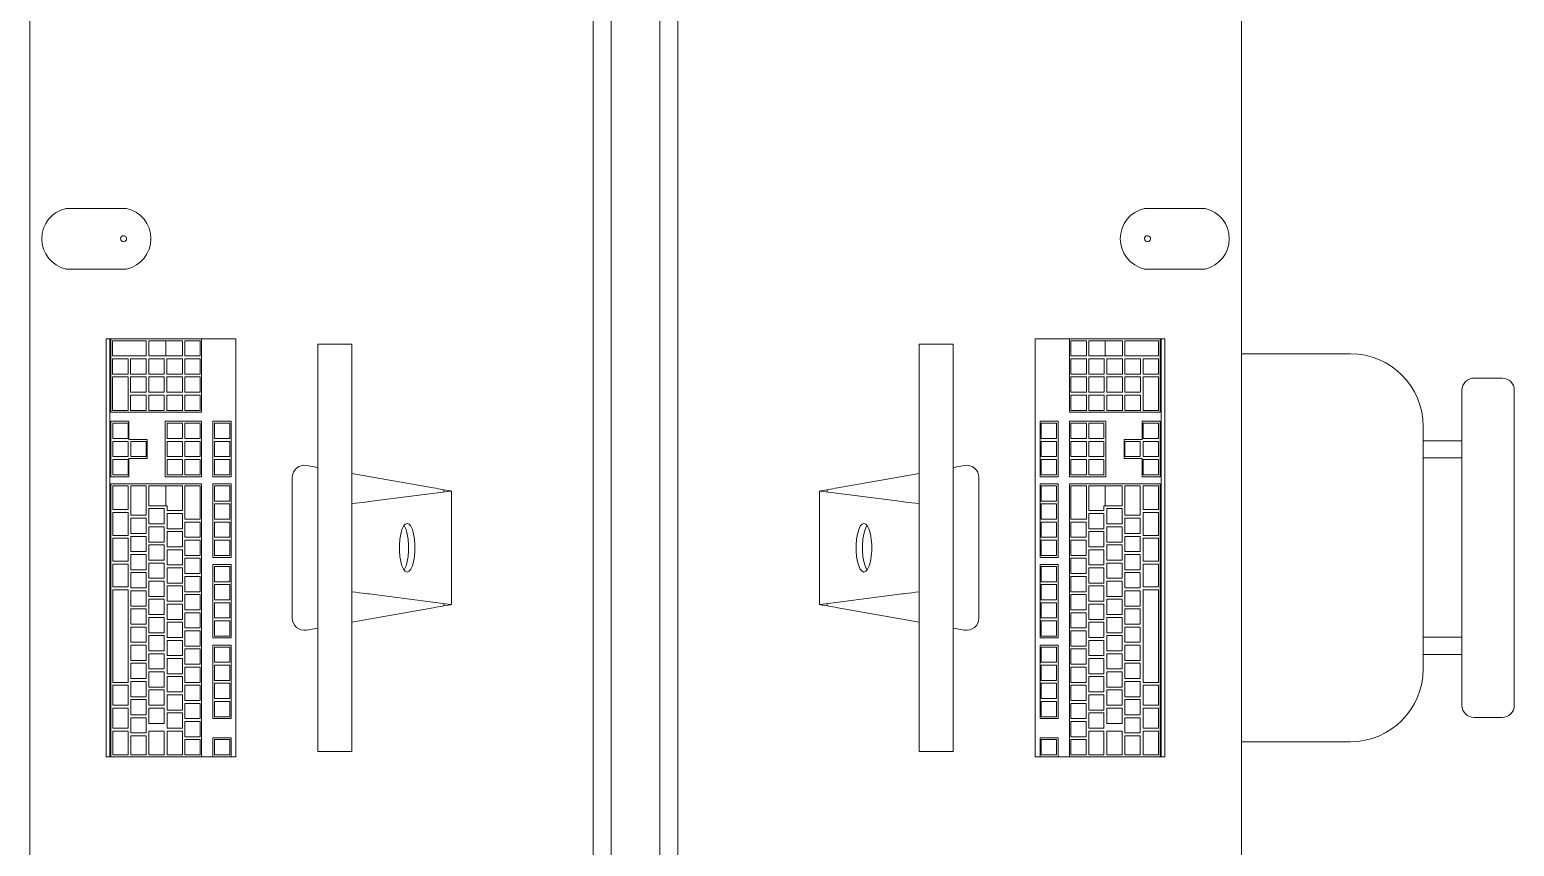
# Model space of a CAD drawing. Header units: inches. Extents: x -1714 to 1984, y -1043 to 970.
# Drawn here: x -993 to -931.8, y 430 to 463.7 of the extents above; entities that cross this region are included whole.
import ezdxf

# ---------------------------------------------------------------- set-up
doc = ezdxf.new("R2010")
doc.units = ezdxf.units.IN
doc.header["$MEASUREMENT"] = 0
doc.layers.add('A-GENM', color=13, linetype='Continuous', lineweight=9)
doc.layers.add('I-FURN', color=30, linetype='Continuous', lineweight=9)

# ---------------------------------------------------------------- blocks, each defined once
blk = doc.blocks.new('Dynamic_Computer_Desk_with_Chairs_8535 - 6-V6-L2 - Architectural')
at = {"layer": 'A-GENM'}
for p, q in [((0, 23.5), (0, 21)), ((2.5, 21), (2.5, 23.5))]:
    blk.add_line(p, q, dxfattribs=at)
for centre, start, end in [((1.25, 23.219), 12.68038, 167.31962), ((1.25, 21.281), 192.68038, 347.31962)]:
    blk.add_arc(centre, 1.281, start, end, dxfattribs=at)
at = {"layer": 'I-FURN'}
for p, q in [((-130.5, 25), (60, 25)), ((22.622, 21.843), (5.378, 21.843)), ((5.378, 21.843), (5.378, 21.695)), ((5.378, 21.695), (5.378, 21.652)), ((5.378, 21.695), (22.622, 21.695)), ((5.378, 17.912), (5.378, 21.652)), ((5.378, 21.652), (8.409, 21.652)), ((5.457, 21.585), (6.087, 21.585)), ((5.457, 20.195), (5.457, 21.585)), ((6.087, 21.585), (6.087, 20.195)), ((6.205, 21.585), (6.835, 21.585)), ((6.205, 20.943), (6.205, 21.585)), ((6.835, 21.585), (6.835, 20.943)), ((6.953, 21.585), (8.331, 21.585)), ((6.953, 20.943), (6.953, 21.585)), ((8.331, 21.585), (8.331, 20.943)), ((8.409, 21.629), (8.409, 21.652)), ((8.409, 21.629), (8.409, 17.912)), ((8.783, 21.652), (8.783, 21.629)), ((8.783, 21.652), (11.067, 21.652)), ((8.783, 20.904), (8.783, 21.629)), ((8.862, 21.573), (9.492, 21.573)), ((8.862, 20.943), (8.862, 21.573)), ((9.492, 21.573), (9.492, 20.943)), ((9.61, 21.573), (10.24, 21.573)), ((9.61, 20.943), (9.61, 21.573)), ((10.24, 21.573), (10.24, 20.943)), ((10.358, 21.573), (10.988, 21.573)), ((10.358, 20.943), (10.358, 21.573)), ((10.988, 21.573), (10.988, 20.943)), ((11.067, 21.629), (11.067, 21.652)), ((11.067, 21.629), (11.067, 20.904)), ((11.362, 21.652), (11.362, 21.629)), ((11.362, 21.652), (22.622, 21.652)), ((11.362, 17.912), (11.362, 21.629)), ((11.441, 21.573), (12.425, 21.573)), ((11.441, 20.943), (11.441, 21.573)), ((12.425, 21.573), (12.425, 20.943)), ((12.543, 21.573), (13.488, 21.573)), ((12.543, 20.943), (12.543, 21.573)), ((13.488, 21.573), (13.488, 20.943)), ((13.606, 21.573), (14.551, 21.573)), ((13.606, 20.943), (13.606, 21.573)), ((14.551, 21.573), (14.551, 20.943)), ((14.669, 21.573), (15.614, 21.573)), ((14.669, 20.943), (14.669, 21.573)), ((15.614, 21.573), (15.614, 20.943)), ((15.732, 20.943), (15.732, 21.573)), ((15.732, 21.573), (19.551, 21.573)), ((19.551, 21.573), (19.551, 20.943)), ((19.669, 20.943), (19.669, 21.573)), ((19.669, 21.573), (20.496, 21.573)), ((20.496, 21.573), (20.496, 20.943)), ((20.614, 20.943), (20.614, 21.573)), ((20.614, 21.573), (21.441, 21.573)), ((21.441, 21.573), (21.441, 20.943)), ((21.559, 20.943), (21.559, 21.573)), ((21.559, 21.573), (22.543, 21.573)), ((22.543, 21.573), (22.543, 20.943)), ((22.622, 21.695), (22.622, 21.843)), ((22.622, 21.652), (22.622, 21.695)), ((22.622, 21.652), (22.622, 17.912)), ((6.835, 20.943), (6.205, 20.943)), ((6.205, 20.837), (6.835, 20.837)), ((6.205, 20.195), (6.205, 20.837)), ((6.835, 20.837), (6.835, 20.195)), ((8.331, 20.943), (6.953, 20.943)), ((6.953, 20.837), (7.583, 20.837)), ((6.953, 20.195), (6.953, 20.837)), ((7.583, 20.837), (7.583, 20.195)), ((7.701, 20.837), (8.331, 20.837)), ((7.701, 20.195), (7.701, 20.837)), ((8.331, 20.837), (8.331, 20.195)), ((9.531, 20.904), (8.783, 20.904)), ((9.492, 20.943), (8.862, 20.943)), ((9.531, 20.156), (9.531, 20.904)), ((10.24, 20.943), (9.61, 20.943)), ((11.067, 20.904), (10.319, 20.904)), ((10.319, 20.904), (10.319, 20.156)), ((10.988, 20.943), (10.358, 20.943)), ((12.425, 20.943), (11.441, 20.943)), ((13.488, 20.943), (12.543, 20.943)), ((14.551, 20.943), (13.606, 20.943)), ((15.614, 20.943), (14.669, 20.943)), ((19.551, 20.943), (15.732, 20.943)), ((20.496, 20.943), (19.669, 20.943)), ((21.441, 20.943), (20.614, 20.943)), ((22.543, 20.943), (21.559, 20.943)), ((9.61, 20.825), (10.24, 20.825)), ((9.61, 20.195), (9.61, 20.825)), ((10.24, 20.825), (10.24, 20.195)), ((11.441, 20.195), (11.441, 20.826)), ((11.441, 20.826), (12.661, 20.826)), ((12.661, 20.826), (12.661, 20.195)), ((12.78, 20.195), (12.78, 20.826)), ((12.78, 20.826), (13.409, 20.826)), ((13.409, 20.826), (13.409, 20.195)), ((13.528, 20.195), (13.528, 20.826)), ((13.528, 20.826), (14.157, 20.826)), ((14.157, 20.826), (14.157, 20.195)), ((14.276, 20.195), (14.276, 20.826)), ((14.276, 20.826), (14.906, 20.826)), ((14.906, 20.826), (14.906, 20.195)), ((15.024, 20.195), (15.024, 20.826)), ((15.024, 20.826), (15.654, 20.826)), ((15.654, 20.826), (15.654, 20.195)), ((15.772, 20.195), (15.772, 20.826)), ((15.772, 20.826), (16.402, 20.826)), ((16.402, 20.826), (16.402, 20.195)), ((16.52, 20.195), (16.52, 20.826)), ((16.52, 20.826), (17.15, 20.826)), ((17.15, 20.826), (17.15, 20.195)), ((17.268, 20.195), (17.268, 20.826)), ((17.268, 20.826), (17.898, 20.826)), ((17.898, 20.826), (17.898, 20.195)), ((18.016, 20.195), (18.016, 20.826)), ((18.016, 20.826), (18.646, 20.826)), ((18.646, 20.826), (18.646, 20.195)), ((18.764, 20.195), (18.764, 20.826)), ((18.764, 20.826), (19.394, 20.826)), ((19.394, 20.826), (19.394, 20.195)), ((19.512, 20.195), (19.512, 20.826)), ((19.512, 20.826), (20.142, 20.826)), ((20.142, 20.826), (20.142, 20.195)), ((20.26, 20.195), (20.26, 20.826)), ((20.26, 20.826), (20.89, 20.826)), ((20.89, 20.826), (20.89, 20.195)), ((21.008, 20.195), (21.008, 20.826)), ((21.008, 20.826), (21.638, 20.826)), ((21.638, 20.826), (21.638, 20.195)), ((21.756, 20.195), (21.756, 20.825)), ((21.756, 20.825), (22.543, 20.825)), ((22.543, 20.825), (22.543, 20.195)), ((6.087, 20.195), (5.457, 20.195)), ((5.457, 20.089), (6.087, 20.089)), ((5.457, 19.377), (5.457, 20.089)), ((6.087, 20.089), (6.087, 19.377)), ((6.835, 20.195), (6.205, 20.195)), ((6.205, 20.089), (6.835, 20.089)), ((6.205, 19.447), (6.205, 20.089)), ((6.835, 20.089), (6.835, 19.447)), ((7.583, 20.195), (6.953, 20.195)), ((6.953, 20.089), (7.583, 20.089)), ((6.953, 19.447), (6.953, 20.089)), ((7.583, 20.089), (7.583, 19.447)), ((8.331, 20.195), (7.701, 20.195)), ((7.701, 20.089), (8.331, 20.089)), ((7.701, 19.447), (7.701, 20.089)), ((8.331, 20.089), (8.331, 19.447)), ((10.319, 20.156), (9.531, 20.156)), ((10.24, 20.195), (9.61, 20.195)), ((12.661, 20.195), (11.441, 20.195)), ((11.441, 20.078), (12.268, 20.078)), ((11.441, 19.377), (11.441, 20.078)), ((12.268, 20.078), (12.268, 19.377)), ((12.386, 19.447), (12.386, 20.078)), ((12.386, 20.078), (13.016, 20.078)), ((13.409, 20.195), (12.78, 20.195)), ((13.016, 20.078), (13.016, 19.447)), ((13.134, 19.447), (13.134, 20.078)), ((13.134, 20.078), (13.764, 20.078)), ((14.157, 20.195), (13.528, 20.195)), ((13.764, 20.078), (13.764, 19.447)), ((13.882, 19.447), (13.882, 20.078)), ((13.882, 20.078), (14.512, 20.078)), ((14.906, 20.195), (14.276, 20.195)), ((14.512, 20.078), (14.512, 19.447)), ((14.63, 19.447), (14.63, 20.078)), ((14.63, 20.078), (15.26, 20.078)), ((15.654, 20.195), (15.024, 20.195)), ((15.26, 20.078), (15.26, 19.447)), ((15.378, 19.447), (15.378, 20.078)), ((15.378, 20.078), (16.008, 20.078)), ((16.402, 20.195), (15.772, 20.195)), ((16.008, 20.078), (16.008, 19.447)), ((16.126, 19.447), (16.126, 20.078)), ((16.126, 20.078), (16.756, 20.078)), ((17.15, 20.195), (16.52, 20.195)), ((16.756, 20.078), (16.756, 19.447)), ((16.874, 19.447), (16.874, 20.078)), ((16.874, 20.078), (17.504, 20.078)), ((17.898, 20.195), (17.268, 20.195)), ((17.504, 20.078), (17.504, 19.447)), ((17.622, 19.447), (17.622, 20.078)), ((17.622, 20.078), (18.252, 20.078)), ((18.646, 20.195), (18.016, 20.195)), ((18.252, 20.078), (18.252, 19.447)), ((18.37, 19.447), (18.37, 20.078)), ((18.37, 20.078), (19, 20.078)), ((19.394, 20.195), (18.764, 20.195)), ((19, 20.078), (19, 19.447)), ((19.118, 19.447), (19.118, 20.078)), ((19.118, 20.078), (19.748, 20.078)), ((20.142, 20.195), (19.512, 20.195)), ((19.748, 20.078), (19.748, 19.447)), ((19.866, 19.447), (19.866, 20.078)), ((19.866, 20.078), (20.496, 20.078)), ((20.89, 20.195), (20.26, 20.195)), ((20.496, 20.078), (20.496, 19.447)), ((20.614, 19.447), (20.614, 20.078)), ((20.614, 20.078), (21.244, 20.078)), ((21.638, 20.195), (21.008, 20.195)), ((21.244, 20.078), (21.244, 19.447)), ((21.559, 19.447), (21.559, 20.077)), ((21.559, 20.077), (22.543, 20.077)), ((22.543, 20.195), (21.756, 20.195)), ((22.543, 20.077), (22.543, 19.447)), ((5.457, 18.699), (5.457, 19.377)), ((5.457, 19.377), (6.087, 19.377)), ((6.087, 19.377), (6.087, 18.699)), ((6.835, 19.447), (6.205, 19.447)), ((6.205, 19.341), (6.835, 19.341)), ((6.205, 18.699), (6.205, 19.341)), ((6.835, 19.341), (6.835, 18.699)), ((7.583, 19.447), (6.953, 19.447)), ((6.953, 19.341), (7.583, 19.341)), ((6.953, 18.699), (6.953, 19.341)), ((7.583, 19.341), (7.583, 18.699)), ((8.331, 19.447), (7.701, 19.447)), ((7.701, 19.341), (8.331, 19.341)), ((7.701, 18.699), (7.701, 19.341)), ((8.331, 19.341), (8.331, 18.699)), ((8.783, 17.912), (8.783, 19.408)), ((8.783, 19.408), (11.067, 19.408)), ((8.862, 19.329), (9.492, 19.329)), ((8.862, 18.699), (8.862, 19.329)), ((9.492, 19.329), (9.492, 18.699)), ((9.61, 19.329), (10.24, 19.329)), ((9.61, 18.699), (9.61, 19.329)), ((10.24, 19.329), (10.24, 18.699)), ((10.358, 19.329), (10.988, 19.329)), ((10.358, 18.699), (10.358, 19.329)), ((10.988, 19.329), (10.988, 18.699)), ((11.067, 19.408), (11.067, 17.912)), ((11.441, 18.699), (11.441, 19.377)), ((11.441, 19.377), (12.268, 19.377)), ((12.268, 19.377), (12.268, 19.33)), ((12.268, 19.33), (12.465, 19.33)), ((13.016, 19.447), (12.386, 19.447)), ((12.465, 19.33), (12.465, 18.699)), ((12.583, 18.699), (12.583, 19.33)), ((12.583, 19.33), (13.213, 19.33)), ((13.764, 19.447), (13.134, 19.447)), ((13.213, 19.33), (13.213, 18.699)), ((13.331, 18.699), (13.331, 19.33)), ((13.331, 19.33), (13.961, 19.33)), ((14.512, 19.447), (13.882, 19.447)), ((13.961, 19.33), (13.961, 18.699)), ((14.079, 18.699), (14.079, 19.33)), ((14.079, 19.33), (14.709, 19.33)), ((15.26, 19.447), (14.63, 19.447)), ((14.709, 19.33), (14.709, 18.699)), ((14.827, 18.699), (14.827, 19.33)), ((14.827, 19.33), (15.457, 19.33)), ((16.008, 19.447), (15.378, 19.447)), ((15.457, 19.33), (15.457, 18.699)), ((15.575, 18.699), (15.575, 19.33)), ((15.575, 19.33), (16.205, 19.33)), ((16.756, 19.447), (16.126, 19.447)), ((16.205, 19.33), (16.205, 18.699)), ((16.323, 18.699), (16.323, 19.33)), ((16.323, 19.33), (16.953, 19.33)), ((17.504, 19.447), (16.874, 19.447)), ((16.953, 19.33), (16.953, 18.699)), ((17.071, 18.699), (17.071, 19.33)), ((17.071, 19.33), (17.701, 19.33)), ((18.252, 19.447), (17.622, 19.447)), ((17.701, 19.33), (17.701, 18.699)), ((17.819, 18.699), (17.819, 19.33)), ((17.819, 19.33), (18.449, 19.33)), ((19, 19.447), (18.37, 19.447)), ((18.449, 19.33), (18.449, 18.699)), ((18.567, 18.699), (18.567, 19.33)), ((18.567, 19.33), (19.197, 19.33)), ((19.748, 19.447), (19.118, 19.447)), ((19.197, 19.33), (19.197, 18.699)), ((19.315, 18.699), (19.315, 19.33)), ((19.315, 19.33), (19.945, 19.33)), ((20.496, 19.447), (19.866, 19.447)), ((19.945, 19.33), (19.945, 18.699)), ((20.063, 18.699), (20.063, 19.33)), ((20.063, 19.33), (20.693, 19.33)), ((21.244, 19.447), (20.614, 19.447)), ((20.693, 19.33), (20.693, 18.699)), ((20.811, 18.699), (20.811, 19.33)), ((20.811, 19.33), (21.441, 19.33)), ((21.441, 19.33), (21.441, 18.699)), ((22.543, 19.447), (21.559, 19.447)), ((21.559, 18.699), (21.559, 19.329)), ((21.559, 19.329), (22.543, 19.329)), ((22.543, 19.329), (22.543, 18.699)), ((6.087, 18.699), (5.457, 18.699)), ((5.457, 18.604), (6.087, 18.604)), ((5.457, 17.964), (5.457, 18.604)), ((6.087, 18.604), (6.087, 17.964)), ((6.835, 18.699), (6.205, 18.699)), ((6.205, 18.604), (6.835, 18.604)), ((6.205, 17.964), (6.205, 18.604)), ((6.835, 18.604), (6.835, 17.964)), ((7.583, 18.699), (6.953, 18.699)), ((6.953, 18.604), (7.583, 18.604)), ((6.953, 17.964), (6.953, 18.604)), ((7.583, 18.604), (7.583, 17.964)), ((8.331, 18.699), (7.701, 18.699)), ((7.701, 18.604), (8.331, 18.604)), ((7.701, 17.964), (7.701, 18.604)), ((8.331, 18.604), (8.331, 17.964)), ((9.492, 18.699), (8.862, 18.699)), ((8.862, 18.604), (9.492, 18.604)), ((8.862, 17.964), (8.862, 18.604)), ((9.492, 18.604), (9.492, 17.964)), ((10.24, 18.699), (9.61, 18.699)), ((9.61, 18.604), (10.24, 18.604)), ((9.61, 17.964), (9.61, 18.604)), ((10.24, 18.604), (10.24, 17.964)), ((10.988, 18.699), (10.358, 18.699)), ((10.358, 18.604), (10.988, 18.604)), ((10.358, 17.964), (10.358, 18.604)), ((10.988, 18.604), (10.988, 17.964)), ((12.465, 18.699), (11.441, 18.699)), ((11.441, 18.604), (12.819, 18.604)), ((11.441, 17.964), (11.441, 18.604)), ((13.213, 18.699), (12.583, 18.699)), ((12.819, 18.604), (12.819, 17.964)), ((12.937, 17.964), (12.937, 18.593)), ((12.937, 18.593), (13.567, 18.593)), ((13.961, 18.699), (13.331, 18.699)), ((13.567, 18.593), (13.567, 17.964)), ((13.685, 17.964), (13.685, 18.593)), ((13.685, 18.593), (14.315, 18.593)), ((14.709, 18.699), (14.079, 18.699)), ((14.315, 18.593), (14.315, 17.964)), ((14.433, 17.964), (14.433, 18.593)), ((14.433, 18.593), (15.063, 18.593)), ((15.457, 18.699), (14.827, 18.699)), ((15.063, 18.593), (15.063, 17.964)), ((15.181, 17.964), (15.181, 18.593)), ((15.181, 18.593), (15.811, 18.593)), ((16.205, 18.699), (15.575, 18.699)), ((15.811, 18.593), (15.811, 17.964)), ((15.929, 17.964), (15.929, 18.593)), ((15.929, 18.593), (16.559, 18.593)), ((16.953, 18.699), (16.323, 18.699)), ((16.559, 18.593), (16.559, 17.964)), ((16.677, 17.964), (16.677, 18.593)), ((16.677, 18.593), (17.307, 18.593)), ((17.701, 18.699), (17.071, 18.699)), ((17.307, 18.593), (17.307, 17.964)), ((17.425, 17.964), (17.425, 18.593)), ((17.425, 18.593), (18.055, 18.593)), ((18.449, 18.699), (17.819, 18.699)), ((18.055, 18.593), (18.055, 17.964)), ((18.173, 17.964), (18.173, 18.593)), ((18.173, 18.593), (18.803, 18.593)), ((19.197, 18.699), (18.567, 18.699)), ((18.803, 18.593), (18.803, 17.964)), ((18.921, 17.964), (18.921, 18.593)), ((18.921, 18.593), (19.551, 18.593)), ((19.945, 18.699), (19.315, 18.699)), ((19.551, 18.593), (19.551, 17.964)), ((19.669, 17.964), (19.669, 18.593)), ((19.669, 18.593), (20.299, 18.593)), ((20.693, 18.699), (20.063, 18.699)), ((20.299, 18.593), (20.299, 17.964)), ((20.417, 17.964), (20.417, 18.593)), ((20.417, 18.593), (21.047, 18.593)), ((21.441, 18.699), (20.811, 18.699)), ((21.047, 18.593), (21.047, 17.964)), ((21.165, 17.964), (21.165, 18.593)), ((21.165, 18.593), (21.795, 18.593)), ((22.543, 18.699), (21.559, 18.699)), ((21.795, 18.593), (21.795, 17.964)), ((21.913, 17.964), (21.913, 18.593)), ((21.913, 18.593), (22.543, 18.593)), ((22.543, 18.593), (22.543, 17.964)), ((5.378, 16.727), (5.378, 17.912)), ((8.409, 17.912), (5.378, 17.912)), ((6.087, 17.962), (5.457, 17.962)), ((6.835, 17.962), (6.205, 17.962)), ((7.583, 17.962), (6.953, 17.962)), ((8.331, 17.962), (7.701, 17.962)), ((11.067, 17.912), (8.783, 17.912)), ((9.492, 17.962), (8.862, 17.962)), ((10.24, 17.962), (9.61, 17.962)), ((10.988, 17.962), (10.358, 17.962)), ((22.622, 17.912), (11.362, 17.912)), ((12.819, 17.962), (11.441, 17.962)), ((13.567, 17.962), (12.937, 17.962)), ((14.315, 17.962), (13.685, 17.962)), ((15.063, 17.962), (14.433, 17.962)), ((15.811, 17.962), (15.181, 17.962)), ((16.559, 17.962), (15.929, 17.962)), ((17.307, 17.962), (16.677, 17.962)), ((18.055, 17.962), (17.425, 17.962)), ((18.803, 17.962), (18.173, 17.962)), ((19.551, 17.962), (18.921, 17.962)), ((20.299, 17.962), (19.669, 17.962)), ((21.047, 17.962), (20.417, 17.962)), ((21.795, 17.962), (21.165, 17.962)), ((22.543, 17.962), (21.913, 17.962)), ((22.622, 17.912), (22.622, 17.439)), ((8.783, 16.727), (8.783, 17.439)), ((8.783, 17.439), (11.067, 17.439)), ((8.862, 16.742), (8.862, 17.372)), ((8.862, 17.372), (9.492, 17.372)), ((9.492, 17.372), (9.492, 16.742)), ((9.61, 16.742), (9.61, 17.372)), ((9.61, 17.372), (10.24, 17.372)), ((10.24, 17.372), (10.24, 16.742)), ((10.358, 16.742), (10.358, 17.372)), ((10.358, 17.372), (10.988, 17.372)), ((10.988, 17.372), (10.988, 16.742)), ((11.067, 17.439), (11.067, 16.727)), ((11.362, 16.727), (11.362, 17.439)), ((11.362, 17.439), (14.394, 17.439)), ((11.441, 16.742), (11.441, 17.372)), ((11.441, 17.372), (12.071, 17.372)), ((12.071, 17.372), (12.071, 16.742)), ((12.189, 16.742), (12.189, 17.372)), ((12.189, 17.372), (12.819, 17.372)), ((12.819, 17.372), (12.819, 16.742)), ((12.937, 16.742), (12.937, 17.372)), ((12.937, 17.372), (13.567, 17.372)), ((13.567, 17.372), (13.567, 16.742)), ((13.685, 16.742), (13.685, 17.372)), ((13.685, 17.372), (14.315, 17.372)), ((14.315, 17.372), (14.315, 16.742)), ((14.394, 17.439), (14.394, 16.727)), ((14.689, 16.727), (14.689, 17.439)), ((14.689, 17.439), (17.72, 17.439)), ((14.768, 16.742), (14.768, 17.372)), ((14.768, 17.372), (15.398, 17.372)), ((15.398, 17.372), (15.398, 16.742)), ((15.516, 16.742), (15.516, 17.372)), ((15.516, 17.372), (16.146, 17.372)), ((16.146, 17.372), (16.146, 16.742)), ((16.264, 16.742), (16.264, 17.372)), ((16.264, 17.372), (16.894, 17.372)), ((16.894, 17.372), (16.894, 16.742)), ((17.012, 16.742), (17.012, 17.372)), ((17.012, 17.372), (17.642, 17.372)), ((17.642, 17.372), (17.642, 16.742)), ((17.72, 17.439), (17.72, 16.727)), ((18.016, 16.727), (18.016, 17.439)), ((18.016, 17.439), (21.047, 17.439)), ((18.094, 16.742), (18.094, 17.372)), ((18.094, 17.372), (18.724, 17.372)), ((18.724, 17.372), (18.724, 16.742)), ((18.843, 16.742), (18.843, 17.372)), ((18.843, 17.372), (19.472, 17.372)), ((19.472, 17.372), (19.472, 16.742)), ((19.591, 16.742), (19.591, 17.372)), ((19.591, 17.372), (20.22, 17.372)), ((20.22, 17.372), (20.22, 16.742)), ((20.339, 16.742), (20.339, 17.372)), ((20.339, 17.372), (20.969, 17.372)), ((20.969, 17.372), (20.969, 16.742)), ((21.047, 17.439), (21.047, 16.727)), ((21.835, 16.727), (21.835, 17.439)), ((21.835, 17.439), (22.622, 17.439)), ((21.913, 16.742), (21.913, 17.372)), ((21.913, 17.372), (22.543, 17.372)), ((22.543, 17.372), (22.543, 16.742)), ((22.622, 17.439), (22.622, 16.691)), ((5.378, 16.727), (5.378, 16.589)), ((5.378, 16.488), (5.378, 16.589)), ((8.783, 16.727), (8.783, 16.691)), ((11.067, 16.691), (8.783, 16.691)), ((9.492, 16.742), (8.862, 16.742)), ((10.24, 16.742), (9.61, 16.742)), ((10.988, 16.742), (10.358, 16.742)), ((11.067, 16.691), (11.067, 16.727)), ((11.362, 16.727), (11.362, 16.691)), ((14.394, 16.691), (11.362, 16.691)), ((12.071, 16.742), (11.441, 16.742)), ((12.819, 16.742), (12.189, 16.742)), ((13.567, 16.742), (12.937, 16.742)), ((14.315, 16.742), (13.685, 16.742)), ((14.394, 16.691), (14.394, 16.727)), ((14.689, 16.727), (14.689, 16.691)), ((17.72, 16.691), (14.689, 16.691)), ((15.398, 16.742), (14.768, 16.742)), ((16.146, 16.742), (15.516, 16.742)), ((16.894, 16.742), (16.264, 16.742)), ((17.642, 16.742), (17.012, 16.742)), ((17.72, 16.691), (17.72, 16.727)), ((18.016, 16.727), (18.016, 16.691)), ((21.047, 16.691), (18.016, 16.691)), ((18.724, 16.742), (18.094, 16.742)), ((19.472, 16.742), (18.843, 16.742)), ((20.22, 16.742), (19.591, 16.742)), ((20.969, 16.742), (20.339, 16.742)), ((21.047, 16.691), (21.047, 16.727)), ((21.835, 16.727), (21.835, 16.691)), ((22.622, 16.691), (21.835, 16.691)), ((22.543, 16.742), (21.913, 16.742)), ((22.622, 16.589), (22.622, 16.691)), ((22.622, 16.589), (22.622, 16.488)), ((5.378, 16.488), (22.622, 16.488)), ((16.904, 14.166), (11.096, 14.166)), ((10.603, 13.58), (10.688, 13.103)), ((17.312, 13.103), (17.397, 13.58)), ((5.6, 13.103), (5.6, 11.703)), ((6.35, 13.103), (5.6, 13.103)), ((6.35, 13.103), (21.65, 13.103)), ((22.4, 13.103), (21.65, 13.103)), ((22.4, 11.703), (22.4, 13.103)), ((5.6, 11.703), (6.35, 11.703)), ((21.65, 11.703), (6.35, 11.703)), ((10.934, 11.703), (11.527, 8.344)), ((16.473, 8.344), (17.066, 11.703)), ((21.65, 11.703), (22.4, 11.703)), ((12.094, 10.998), (11.664, 7.63)), ((16.336, 7.63), (15.906, 10.998)), ((11.603, 7.911), (11.593, 7.97)), ((16.407, 7.97), (16.397, 7.911)), ((11.603, 7.911), (11.699, 7.911)), ((11.651, 7.637), (11.603, 7.911)), ((11.664, 7.637), (11.651, 7.637)), ((11.659, 7.594), (16.341, 7.594)), ((16.301, 7.911), (16.397, 7.911)), ((16.349, 7.637), (16.336, 7.637)), ((16.397, 7.911), (16.349, 7.637)), ((-130.5, 1.75), (60, 1.75)), ((-130.5, 1), (60, 1))]:
    blk.add_line(p, q, dxfattribs=at)
at = {"layer": 'I-FURN', "flags": 128}
for points in [[(12.184, 11.703), (12.165, 11.551), (12.146, 11.404), (12.129, 11.269), (12.114, 11.152), (12.102, 11.06), (12.094, 10.998)], [(15.906, 10.998), (15.898, 11.06), (15.886, 11.152), (15.871, 11.269), (15.854, 11.404), (15.835, 11.551), (15.816, 11.703)], [(13, 9.423), (13.029, 9.501), (13.115, 9.574), (13.251, 9.639), (13.432, 9.691), (13.645, 9.727), (13.879, 9.746), (14.121, 9.746), (14.355, 9.727), (14.568, 9.691), (14.749, 9.639), (14.885, 9.574), (14.971, 9.501), (15, 9.423)], [(15, 9.423), (14.971, 9.346), (14.885, 9.272), (14.749, 9.208), (14.568, 9.156), (14.355, 9.12), (14.121, 9.101), (13.879, 9.101), (13.645, 9.12), (13.432, 9.156), (13.251, 9.208), (13.115, 9.272), (13.029, 9.346), (13, 9.423)], [(13.115, 9.535), (13.251, 9.471), (13.432, 9.419), (13.645, 9.383), (13.879, 9.364), (14.121, 9.364), (14.355, 9.383), (14.568, 9.419), (14.749, 9.471), (14.885, 9.535)], [(11.527, 8.344), (11.545, 8.24), (11.563, 8.14), (11.579, 8.05), (11.592, 7.972), (11.603, 7.911)], [(16.397, 7.911), (16.408, 7.972), (16.421, 8.05), (16.437, 8.14), (16.455, 8.24), (16.473, 8.344)], [(11.664, 7.63), (11.66, 7.603), (11.659, 7.594)], [(16.341, 7.594), (16.34, 7.603), (16.336, 7.63)]]:
    blk.add_lwpolyline(points, dxfattribs=at)
at = {"layer": 'I-FURN'}
for centre, radius, start, end in [((1.25, 21.124), 0.124, 360, 180), ((1.25, 21.124), 0.124, 165, 180), ((1.25, 21.124), 0.124, 180, 360), ((1.25, 21.124), 0.124, 180, 195), ((1.25, 21.124), 0.124, 225, 0), ((1.25, 21.124), 0.124, 0, 105), ((11.096, 13.666), 0.5, 90, 190), ((16.904, 13.666), 0.5, 350, 90)]:
    blk.add_arc(centre, radius, start, end, dxfattribs=at)
blk = doc.blocks.new('Chair-Stacking - Chair-Stacking-1465892-L2 - Architectural')
at = {"layer": 'I-FURN'}
for p, q in [((-15.049, 6.289), (-15.049, 1.789)), ((0.951, 6.289), (0.951, 1.789)), ((-12.049, -1.211), (-2.049, -1.211)), ((-11.456, -1.211), (-11.456, -2.813)), ((-11.456, -1.211), (-10.737, -1.211)), ((-10.737, -1.211), (-10.737, -2.813)), ((-3.337, -1.211), (-3.337, -2.813)), ((-2.632, -1.211), (-3.337, -1.211)), ((-2.632, -1.211), (-2.632, -2.813)), ((-13.549, -2.813), (-0.549, -2.813)), ((-14.049, -3.313), (-14.049, -4.472)), ((-0.049, -3.313), (-0.049, -4.472)), ((-13.549, -4.972), (-0.549, -4.972))]:
    blk.add_line(p, q, dxfattribs=at)
for centre, radius, start, end in [((-12.049, 1.789), 3, 180, 270), ((-2.049, 1.789), 3, 270, 0), ((-13.549, -3.313), 0.5, 90, 180), ((-0.549, -3.313), 0.5, 360, 90), ((-13.549, -4.472), 0.5, 180, 270), ((-0.549, -4.472), 0.5, 270, 0)]:
    blk.add_arc(centre, radius, start, end, dxfattribs=at)
blk = doc.blocks.new('Dynamic_Computer_Desk_with_Chairs_8535 - 6-1470367-L2 - Architectural')
at = {"layer": 'A-GENM'}
for p, q in [((0, -23.5), (0, -21)), ((2.5, -21), (2.5, -23.5))]:
    blk.add_line(p, q, dxfattribs=at)
for centre, start, end in [((1.25, -21.281), 12.68038, 167.31962), ((1.25, -23.219), 192.68038, 347.31962)]:
    blk.add_arc(centre, 1.281, start, end, dxfattribs=at)
at = {"layer": 'I-FURN'}
for p, q in [((60, -1), (-130.5, -1)), ((60, -1.75), (-130.5, -1.75)), ((11.593, -7.97), (11.603, -7.911)), ((11.603, -7.911), (11.651, -7.637)), ((11.699, -7.911), (11.603, -7.911)), ((11.651, -7.637), (11.664, -7.637)), ((16.341, -7.594), (11.659, -7.594)), ((11.664, -7.63), (12.094, -10.998)), ((15.906, -10.998), (16.336, -7.63)), ((16.397, -7.911), (16.301, -7.911)), ((16.336, -7.637), (16.349, -7.637)), ((16.349, -7.637), (16.397, -7.911)), ((16.397, -7.911), (16.407, -7.97)), ((11.527, -8.344), (10.934, -11.703)), ((17.066, -11.703), (16.473, -8.344)), ((5.6, -11.703), (5.6, -13.103)), ((6.35, -11.703), (5.6, -11.703)), ((6.35, -11.703), (21.65, -11.703)), ((22.4, -11.703), (21.65, -11.703)), ((22.4, -13.103), (22.4, -11.703)), ((5.6, -13.103), (6.35, -13.103)), ((21.65, -13.103), (6.35, -13.103)), ((10.688, -13.103), (10.603, -13.58)), ((17.397, -13.58), (17.312, -13.103)), ((21.65, -13.103), (22.4, -13.103)), ((11.096, -14.166), (16.904, -14.166)), ((5.378, -16.589), (5.378, -16.488)), ((22.622, -16.488), (5.378, -16.488)), ((22.622, -16.488), (22.622, -16.589)), ((5.378, -16.589), (5.378, -16.727)), ((5.378, -17.912), (5.378, -16.727)), ((8.783, -16.691), (8.783, -16.727)), ((8.783, -16.691), (11.067, -16.691)), ((8.783, -17.439), (8.783, -16.727)), ((8.862, -17.372), (8.862, -16.742)), ((8.862, -16.742), (9.492, -16.742)), ((9.492, -16.742), (9.492, -17.372)), ((9.61, -17.372), (9.61, -16.742)), ((9.61, -16.742), (10.24, -16.742)), ((10.24, -16.742), (10.24, -17.372)), ((10.358, -17.372), (10.358, -16.742)), ((10.358, -16.742), (10.988, -16.742)), ((10.988, -16.742), (10.988, -17.372)), ((11.067, -16.727), (11.067, -16.691)), ((11.067, -16.727), (11.067, -17.439)), ((11.362, -16.691), (11.362, -16.727)), ((11.362, -16.691), (14.394, -16.691)), ((11.362, -17.439), (11.362, -16.727)), ((11.441, -17.372), (11.441, -16.742)), ((11.441, -16.742), (12.071, -16.742)), ((12.071, -16.742), (12.071, -17.372)), ((12.189, -17.372), (12.189, -16.742)), ((12.189, -16.742), (12.819, -16.742)), ((12.819, -16.742), (12.819, -17.372)), ((12.937, -17.372), (12.937, -16.742)), ((12.937, -16.742), (13.567, -16.742)), ((13.567, -16.742), (13.567, -17.372)), ((13.685, -17.372), (13.685, -16.742)), ((13.685, -16.742), (14.315, -16.742)), ((14.315, -16.742), (14.315, -17.372)), ((14.394, -16.727), (14.394, -16.691)), ((14.394, -16.727), (14.394, -17.439)), ((14.689, -16.691), (14.689, -16.727)), ((14.689, -16.691), (17.72, -16.691)), ((14.689, -17.439), (14.689, -16.727)), ((14.768, -17.372), (14.768, -16.742)), ((14.768, -16.742), (15.398, -16.742)), ((15.398, -16.742), (15.398, -17.372)), ((15.516, -17.372), (15.516, -16.742)), ((15.516, -16.742), (16.146, -16.742)), ((16.146, -16.742), (16.146, -17.372)), ((16.264, -17.372), (16.264, -16.742)), ((16.264, -16.742), (16.894, -16.742)), ((16.894, -16.742), (16.894, -17.372)), ((17.012, -17.372), (17.012, -16.742)), ((17.012, -16.742), (17.642, -16.742)), ((17.642, -16.742), (17.642, -17.372)), ((17.72, -16.727), (17.72, -16.691)), ((17.72, -16.727), (17.72, -17.439)), ((18.016, -16.691), (18.016, -16.727)), ((18.016, -16.691), (21.047, -16.691)), ((18.016, -17.439), (18.016, -16.727)), ((18.094, -17.372), (18.094, -16.742)), ((18.094, -16.742), (18.724, -16.742)), ((18.724, -16.742), (18.724, -17.372)), ((18.843, -17.372), (18.843, -16.742)), ((18.843, -16.742), (19.472, -16.742)), ((19.472, -16.742), (19.472, -17.372)), ((19.591, -17.372), (19.591, -16.742)), ((19.591, -16.742), (20.22, -16.742)), ((20.22, -16.742), (20.22, -17.372)), ((20.339, -17.372), (20.339, -16.742)), ((20.339, -16.742), (20.969, -16.742)), ((20.969, -16.742), (20.969, -17.372)), ((21.047, -16.727), (21.047, -16.691)), ((21.047, -16.727), (21.047, -17.439)), ((21.835, -16.691), (21.835, -16.727)), ((21.835, -16.691), (22.622, -16.691)), ((21.835, -17.439), (21.835, -16.727)), ((21.913, -17.372), (21.913, -16.742)), ((21.913, -16.742), (22.543, -16.742)), ((22.543, -16.742), (22.543, -17.372)), ((22.622, -16.691), (22.622, -16.589)), ((22.622, -16.691), (22.622, -17.439)), ((11.067, -17.439), (8.783, -17.439)), ((9.492, -17.372), (8.862, -17.372)), ((10.24, -17.372), (9.61, -17.372)), ((10.988, -17.372), (10.358, -17.372)), ((14.394, -17.439), (11.362, -17.439)), ((12.071, -17.372), (11.441, -17.372)), ((12.819, -17.372), (12.189, -17.372)), ((13.567, -17.372), (12.937, -17.372)), ((14.315, -17.372), (13.685, -17.372)), ((17.72, -17.439), (14.689, -17.439)), ((15.398, -17.372), (14.768, -17.372)), ((16.146, -17.372), (15.516, -17.372)), ((16.894, -17.372), (16.264, -17.372)), ((17.642, -17.372), (17.012, -17.372)), ((21.047, -17.439), (18.016, -17.439)), ((18.724, -17.372), (18.094, -17.372)), ((19.472, -17.372), (18.843, -17.372)), ((20.22, -17.372), (19.591, -17.372)), ((20.969, -17.372), (20.339, -17.372)), ((22.622, -17.439), (21.835, -17.439)), ((22.543, -17.372), (21.913, -17.372)), ((22.622, -17.439), (22.622, -17.912)), ((5.378, -21.652), (5.378, -17.912)), ((5.378, -17.912), (8.409, -17.912)), ((5.457, -17.962), (6.087, -17.962)), ((5.457, -18.604), (5.457, -17.964)), ((6.087, -17.964), (6.087, -18.604)), ((6.205, -17.962), (6.835, -17.962)), ((6.205, -18.604), (6.205, -17.964)), ((6.835, -17.964), (6.835, -18.604)), ((6.953, -17.962), (7.583, -17.962)), ((6.953, -18.604), (6.953, -17.964)), ((7.583, -17.964), (7.583, -18.604)), ((7.701, -17.962), (8.331, -17.962)), ((7.701, -18.604), (7.701, -17.964)), ((8.331, -17.964), (8.331, -18.604)), ((8.409, -17.912), (8.409, -21.629)), ((8.783, -19.408), (8.783, -17.912)), ((8.783, -17.912), (11.067, -17.912)), ((8.862, -17.962), (9.492, -17.962)), ((8.862, -18.604), (8.862, -17.964)), ((9.492, -17.964), (9.492, -18.604)), ((9.61, -17.962), (10.24, -17.962)), ((9.61, -18.604), (9.61, -17.964)), ((10.24, -17.964), (10.24, -18.604)), ((10.358, -17.962), (10.988, -17.962)), ((10.358, -18.604), (10.358, -17.964)), ((10.988, -17.964), (10.988, -18.604)), ((11.067, -17.912), (11.067, -19.408)), ((11.362, -21.629), (11.362, -17.912)), ((11.362, -17.912), (22.622, -17.912)), ((11.441, -17.962), (12.819, -17.962)), ((11.441, -18.604), (11.441, -17.964)), ((12.819, -17.964), (12.819, -18.604)), ((12.937, -17.962), (13.567, -17.962)), ((12.937, -18.593), (12.937, -17.964)), ((13.567, -17.964), (13.567, -18.593)), ((13.685, -17.962), (14.315, -17.962)), ((13.685, -18.593), (13.685, -17.964)), ((14.315, -17.964), (14.315, -18.593)), ((14.433, -17.962), (15.063, -17.962)), ((14.433, -18.593), (14.433, -17.964)), ((15.063, -17.964), (15.063, -18.593)), ((15.181, -17.962), (15.811, -17.962)), ((15.181, -18.593), (15.181, -17.964)), ((15.811, -17.964), (15.811, -18.593)), ((15.929, -17.962), (16.559, -17.962)), ((15.929, -18.593), (15.929, -17.964)), ((16.559, -17.964), (16.559, -18.593)), ((16.677, -17.962), (17.307, -17.962)), ((16.677, -18.593), (16.677, -17.964)), ((17.307, -17.964), (17.307, -18.593)), ((17.425, -17.962), (18.055, -17.962)), ((17.425, -18.593), (17.425, -17.964)), ((18.055, -17.964), (18.055, -18.593)), ((18.173, -17.962), (18.803, -17.962)), ((18.173, -18.593), (18.173, -17.964)), ((18.803, -17.964), (18.803, -18.593)), ((18.921, -17.962), (19.551, -17.962)), ((18.921, -18.593), (18.921, -17.964)), ((19.551, -17.964), (19.551, -18.593)), ((19.669, -17.962), (20.299, -17.962)), ((19.669, -18.593), (19.669, -17.964)), ((20.299, -17.964), (20.299, -18.593)), ((20.417, -17.962), (21.047, -17.962)), ((20.417, -18.593), (20.417, -17.964)), ((21.047, -17.964), (21.047, -18.593)), ((21.165, -17.962), (21.795, -17.962)), ((21.165, -18.593), (21.165, -17.964)), ((21.795, -17.964), (21.795, -18.593)), ((21.913, -17.962), (22.543, -17.962)), ((21.913, -18.593), (21.913, -17.964)), ((22.543, -17.964), (22.543, -18.593)), ((22.622, -17.912), (22.622, -21.652)), ((6.087, -18.604), (5.457, -18.604)), ((5.457, -19.377), (5.457, -18.699)), ((5.457, -18.699), (6.087, -18.699)), ((6.087, -18.699), (6.087, -19.377)), ((6.835, -18.604), (6.205, -18.604)), ((6.205, -19.341), (6.205, -18.699)), ((6.205, -18.699), (6.835, -18.699)), ((6.835, -18.699), (6.835, -19.341)), ((7.583, -18.604), (6.953, -18.604)), ((6.953, -19.341), (6.953, -18.699)), ((6.953, -18.699), (7.583, -18.699)), ((7.583, -18.699), (7.583, -19.341)), ((8.331, -18.604), (7.701, -18.604)), ((7.701, -19.341), (7.701, -18.699)), ((7.701, -18.699), (8.331, -18.699)), ((8.331, -18.699), (8.331, -19.341)), ((9.492, -18.604), (8.862, -18.604)), ((8.862, -18.699), (9.492, -18.699)), ((8.862, -19.329), (8.862, -18.699)), ((9.492, -18.699), (9.492, -19.329)), ((10.24, -18.604), (9.61, -18.604)), ((9.61, -19.329), (9.61, -18.699)), ((9.61, -18.699), (10.24, -18.699)), ((10.24, -18.699), (10.24, -19.329)), ((10.988, -18.604), (10.358, -18.604)), ((10.358, -19.329), (10.358, -18.699)), ((10.358, -18.699), (10.988, -18.699)), ((10.988, -18.699), (10.988, -19.329)), ((12.819, -18.604), (11.441, -18.604)), ((11.441, -19.377), (11.441, -18.699)), ((11.441, -18.699), (12.465, -18.699)), ((12.465, -18.699), (12.465, -19.33)), ((12.583, -19.33), (12.583, -18.699)), ((12.583, -18.699), (13.213, -18.699)), ((13.567, -18.593), (12.937, -18.593)), ((13.213, -18.699), (13.213, -19.33)), ((13.331, -19.33), (13.331, -18.699)), ((13.331, -18.699), (13.961, -18.699)), ((14.315, -18.593), (13.685, -18.593)), ((13.961, -18.699), (13.961, -19.33)), ((14.079, -19.33), (14.079, -18.699)), ((14.079, -18.699), (14.709, -18.699)), ((15.063, -18.593), (14.433, -18.593)), ((14.709, -18.699), (14.709, -19.33)), ((14.827, -19.33), (14.827, -18.699)), ((14.827, -18.699), (15.457, -18.699)), ((15.811, -18.593), (15.181, -18.593)), ((15.457, -18.699), (15.457, -19.33)), ((15.575, -19.33), (15.575, -18.699)), ((15.575, -18.699), (16.205, -18.699)), ((16.559, -18.593), (15.929, -18.593)), ((16.205, -18.699), (16.205, -19.33)), ((16.323, -19.33), (16.323, -18.699)), ((16.323, -18.699), (16.953, -18.699)), ((17.307, -18.593), (16.677, -18.593)), ((16.953, -18.699), (16.953, -19.33)), ((17.071, -19.33), (17.071, -18.699)), ((17.071, -18.699), (17.701, -18.699)), ((18.055, -18.593), (17.425, -18.593)), ((17.701, -18.699), (17.701, -19.33)), ((17.819, -19.33), (17.819, -18.699)), ((17.819, -18.699), (18.449, -18.699)), ((18.803, -18.593), (18.173, -18.593)), ((18.449, -18.699), (18.449, -19.33)), ((18.567, -19.33), (18.567, -18.699)), ((18.567, -18.699), (19.197, -18.699)), ((19.551, -18.593), (18.921, -18.593)), ((19.197, -18.699), (19.197, -19.33)), ((19.315, -19.33), (19.315, -18.699)), ((19.315, -18.699), (19.945, -18.699)), ((20.299, -18.593), (19.669, -18.593)), ((19.945, -18.699), (19.945, -19.33)), ((20.063, -19.33), (20.063, -18.699)), ((20.063, -18.699), (20.693, -18.699)), ((21.047, -18.593), (20.417, -18.593)), ((20.693, -18.699), (20.693, -19.33)), ((20.811, -19.33), (20.811, -18.699)), ((20.811, -18.699), (21.441, -18.699)), ((21.795, -18.593), (21.165, -18.593)), ((21.441, -18.699), (21.441, -19.33)), ((21.559, -19.329), (21.559, -18.699)), ((21.559, -18.699), (22.543, -18.699)), ((22.543, -18.593), (21.913, -18.593)), ((22.543, -18.699), (22.543, -19.329)), ((5.457, -20.089), (5.457, -19.377)), ((6.087, -19.377), (5.457, -19.377)), ((6.087, -19.377), (6.087, -20.089)), ((6.835, -19.341), (6.205, -19.341)), ((6.205, -20.089), (6.205, -19.447)), ((6.205, -19.447), (6.835, -19.447)), ((6.835, -19.447), (6.835, -20.089)), ((7.583, -19.341), (6.953, -19.341)), ((6.953, -20.089), (6.953, -19.447)), ((6.953, -19.447), (7.583, -19.447)), ((7.583, -19.447), (7.583, -20.089)), ((8.331, -19.341), (7.701, -19.341)), ((7.701, -20.089), (7.701, -19.447)), ((7.701, -19.447), (8.331, -19.447)), ((8.331, -19.447), (8.331, -20.089)), ((11.067, -19.408), (8.783, -19.408)), ((9.492, -19.329), (8.862, -19.329)), ((10.24, -19.329), (9.61, -19.329)), ((10.988, -19.329), (10.358, -19.329)), ((11.441, -20.078), (11.441, -19.377)), ((12.268, -19.377), (11.441, -19.377)), ((12.465, -19.33), (12.268, -19.33)), ((12.268, -19.33), (12.268, -19.377)), ((12.268, -19.377), (12.268, -20.078)), ((12.386, -20.078), (12.386, -19.447)), ((12.386, -19.447), (13.016, -19.447)), ((13.213, -19.33), (12.583, -19.33)), ((13.016, -19.447), (13.016, -20.078)), ((13.134, -20.078), (13.134, -19.447)), ((13.134, -19.447), (13.764, -19.447)), ((13.961, -19.33), (13.331, -19.33)), ((13.764, -19.447), (13.764, -20.078)), ((13.882, -20.078), (13.882, -19.447)), ((13.882, -19.447), (14.512, -19.447)), ((14.709, -19.33), (14.079, -19.33)), ((14.512, -19.447), (14.512, -20.078)), ((14.63, -20.078), (14.63, -19.447)), ((14.63, -19.447), (15.26, -19.447)), ((15.457, -19.33), (14.827, -19.33)), ((15.26, -19.447), (15.26, -20.078)), ((15.378, -20.078), (15.378, -19.447)), ((15.378, -19.447), (16.008, -19.447)), ((16.205, -19.33), (15.575, -19.33)), ((16.008, -19.447), (16.008, -20.078)), ((16.126, -20.078), (16.126, -19.447)), ((16.126, -19.447), (16.756, -19.447)), ((16.953, -19.33), (16.323, -19.33)), ((16.756, -19.447), (16.756, -20.078)), ((16.874, -20.078), (16.874, -19.447)), ((16.874, -19.447), (17.504, -19.447)), ((17.701, -19.33), (17.071, -19.33)), ((17.504, -19.447), (17.504, -20.078)), ((17.622, -20.078), (17.622, -19.447)), ((17.622, -19.447), (18.252, -19.447)), ((18.449, -19.33), (17.819, -19.33)), ((18.252, -19.447), (18.252, -20.078)), ((18.37, -20.078), (18.37, -19.447)), ((18.37, -19.447), (19, -19.447)), ((19.197, -19.33), (18.567, -19.33)), ((19, -19.447), (19, -20.078)), ((19.118, -20.078), (19.118, -19.447)), ((19.118, -19.447), (19.748, -19.447)), ((19.945, -19.33), (19.315, -19.33)), ((19.748, -19.447), (19.748, -20.078)), ((19.866, -20.078), (19.866, -19.447)), ((19.866, -19.447), (20.496, -19.447)), ((20.693, -19.33), (20.063, -19.33)), ((20.496, -19.447), (20.496, -20.078)), ((20.614, -20.078), (20.614, -19.447)), ((20.614, -19.447), (21.244, -19.447)), ((21.441, -19.33), (20.811, -19.33)), ((21.244, -19.447), (21.244, -20.078)), ((22.543, -19.329), (21.559, -19.329)), ((21.559, -20.077), (21.559, -19.447)), ((21.559, -19.447), (22.543, -19.447)), ((22.543, -19.447), (22.543, -20.077)), ((6.087, -20.089), (5.457, -20.089)), ((5.457, -21.585), (5.457, -20.195)), ((5.457, -20.195), (6.087, -20.195)), ((6.087, -20.195), (6.087, -21.585)), ((6.835, -20.089), (6.205, -20.089)), ((6.205, -20.837), (6.205, -20.195)), ((6.205, -20.195), (6.835, -20.195)), ((6.835, -20.195), (6.835, -20.837)), ((7.583, -20.089), (6.953, -20.089)), ((6.953, -20.837), (6.953, -20.195)), ((6.953, -20.195), (7.583, -20.195)), ((7.583, -20.195), (7.583, -20.837)), ((8.331, -20.089), (7.701, -20.089)), ((7.701, -20.837), (7.701, -20.195)), ((7.701, -20.195), (8.331, -20.195)), ((8.331, -20.195), (8.331, -20.837)), ((9.531, -20.904), (9.531, -20.156)), ((9.531, -20.156), (10.319, -20.156)), ((9.61, -20.825), (9.61, -20.195)), ((9.61, -20.195), (10.24, -20.195)), ((10.24, -20.195), (10.24, -20.825)), ((10.319, -20.156), (10.319, -20.904)), ((12.268, -20.078), (11.441, -20.078)), ((11.441, -20.826), (11.441, -20.195)), ((11.441, -20.195), (12.661, -20.195)), ((13.016, -20.078), (12.386, -20.078)), ((12.661, -20.195), (12.661, -20.826)), ((12.78, -20.826), (12.78, -20.195)), ((12.78, -20.195), (13.409, -20.195)), ((13.764, -20.078), (13.134, -20.078)), ((13.409, -20.195), (13.409, -20.826)), ((13.528, -20.826), (13.528, -20.195)), ((13.528, -20.195), (14.157, -20.195)), ((14.512, -20.078), (13.882, -20.078)), ((14.157, -20.195), (14.157, -20.826)), ((14.276, -20.826), (14.276, -20.195)), ((14.276, -20.195), (14.906, -20.195)), ((15.26, -20.078), (14.63, -20.078)), ((14.906, -20.195), (14.906, -20.826)), ((15.024, -20.826), (15.024, -20.195)), ((15.024, -20.195), (15.654, -20.195)), ((16.008, -20.078), (15.378, -20.078)), ((15.654, -20.195), (15.654, -20.826)), ((15.772, -20.826), (15.772, -20.195)), ((15.772, -20.195), (16.402, -20.195)), ((16.756, -20.078), (16.126, -20.078)), ((16.402, -20.195), (16.402, -20.826)), ((16.52, -20.826), (16.52, -20.195)), ((16.52, -20.195), (17.15, -20.195)), ((17.504, -20.078), (16.874, -20.078)), ((17.15, -20.195), (17.15, -20.826)), ((17.268, -20.826), (17.268, -20.195)), ((17.268, -20.195), (17.898, -20.195)), ((18.252, -20.078), (17.622, -20.078)), ((17.898, -20.195), (17.898, -20.826)), ((18.016, -20.826), (18.016, -20.195)), ((18.016, -20.195), (18.646, -20.195)), ((19, -20.078), (18.37, -20.078)), ((18.646, -20.195), (18.646, -20.826)), ((18.764, -20.826), (18.764, -20.195)), ((18.764, -20.195), (19.394, -20.195)), ((19.748, -20.078), (19.118, -20.078)), ((19.394, -20.195), (19.394, -20.826)), ((19.512, -20.826), (19.512, -20.195)), ((19.512, -20.195), (20.142, -20.195)), ((20.496, -20.078), (19.866, -20.078)), ((20.142, -20.195), (20.142, -20.826)), ((20.26, -20.826), (20.26, -20.195)), ((20.26, -20.195), (20.89, -20.195)), ((21.244, -20.078), (20.614, -20.078)), ((20.89, -20.195), (20.89, -20.826)), ((21.008, -20.826), (21.008, -20.195)), ((21.008, -20.195), (21.638, -20.195)), ((22.543, -20.077), (21.559, -20.077)), ((21.638, -20.195), (21.638, -20.826)), ((21.756, -20.825), (21.756, -20.195)), ((21.756, -20.195), (22.543, -20.195)), ((22.543, -20.195), (22.543, -20.825)), ((10.24, -20.825), (9.61, -20.825)), ((12.661, -20.826), (11.441, -20.826)), ((13.409, -20.826), (12.78, -20.826)), ((14.157, -20.826), (13.528, -20.826)), ((14.906, -20.826), (14.276, -20.826)), ((15.654, -20.826), (15.024, -20.826)), ((16.402, -20.826), (15.772, -20.826)), ((17.15, -20.826), (16.52, -20.826)), ((17.898, -20.826), (17.268, -20.826)), ((18.646, -20.826), (18.016, -20.826)), ((19.394, -20.826), (18.764, -20.826)), ((20.142, -20.826), (19.512, -20.826)), ((20.89, -20.826), (20.26, -20.826)), ((21.638, -20.826), (21.008, -20.826)), ((22.543, -20.825), (21.756, -20.825)), ((6.835, -20.837), (6.205, -20.837)), ((6.205, -21.585), (6.205, -20.943)), ((6.205, -20.943), (6.835, -20.943)), ((6.835, -20.943), (6.835, -21.585)), ((7.583, -20.837), (6.953, -20.837)), ((6.953, -21.585), (6.953, -20.943)), ((6.953, -20.943), (8.331, -20.943)), ((8.331, -20.837), (7.701, -20.837)), ((8.331, -20.943), (8.331, -21.585)), ((8.783, -21.629), (8.783, -20.904)), ((8.783, -20.904), (9.531, -20.904)), ((8.862, -20.943), (9.492, -20.943)), ((8.862, -21.573), (8.862, -20.943)), ((9.492, -20.943), (9.492, -21.573)), ((9.61, -21.573), (9.61, -20.943)), ((9.61, -20.943), (10.24, -20.943)), ((10.24, -20.943), (10.24, -21.573)), ((10.319, -20.904), (11.067, -20.904)), ((10.358, -21.573), (10.358, -20.943)), ((10.358, -20.943), (10.988, -20.943)), ((10.988, -20.943), (10.988, -21.573)), ((11.067, -20.904), (11.067, -21.629)), ((11.441, -21.573), (11.441, -20.943)), ((11.441, -20.943), (12.425, -20.943)), ((12.425, -20.943), (12.425, -21.573)), ((12.543, -21.573), (12.543, -20.943)), ((12.543, -20.943), (13.488, -20.943)), ((13.488, -20.943), (13.488, -21.573)), ((13.606, -21.573), (13.606, -20.943)), ((13.606, -20.943), (14.551, -20.943)), ((14.551, -20.943), (14.551, -21.573)), ((14.669, -21.573), (14.669, -20.943)), ((14.669, -20.943), (15.614, -20.943)), ((15.614, -20.943), (15.614, -21.573)), ((15.732, -21.573), (15.732, -20.943)), ((15.732, -20.943), (19.551, -20.943)), ((19.551, -20.943), (19.551, -21.573)), ((19.669, -21.573), (19.669, -20.943)), ((19.669, -20.943), (20.496, -20.943)), ((20.496, -20.943), (20.496, -21.573)), ((20.614, -21.573), (20.614, -20.943)), ((20.614, -20.943), (21.441, -20.943)), ((21.441, -20.943), (21.441, -21.573)), ((21.559, -21.573), (21.559, -20.943)), ((21.559, -20.943), (22.543, -20.943)), ((22.543, -20.943), (22.543, -21.573)), ((5.378, -21.652), (5.378, -21.695)), ((8.409, -21.652), (5.378, -21.652)), ((5.378, -21.695), (5.378, -21.843)), ((22.622, -21.695), (5.378, -21.695)), ((5.378, -21.843), (22.622, -21.843)), ((6.087, -21.585), (5.457, -21.585)), ((6.835, -21.585), (6.205, -21.585)), ((8.331, -21.585), (6.953, -21.585)), ((8.409, -21.652), (8.409, -21.629)), ((8.783, -21.629), (8.783, -21.652)), ((11.067, -21.652), (8.783, -21.652)), ((9.492, -21.573), (8.862, -21.573)), ((10.24, -21.573), (9.61, -21.573)), ((10.988, -21.573), (10.358, -21.573)), ((11.067, -21.652), (11.067, -21.629)), ((11.362, -21.629), (11.362, -21.652)), ((22.622, -21.652), (11.362, -21.652)), ((12.425, -21.573), (11.441, -21.573)), ((13.488, -21.573), (12.543, -21.573)), ((14.551, -21.573), (13.606, -21.573)), ((15.614, -21.573), (14.669, -21.573)), ((19.551, -21.573), (15.732, -21.573)), ((20.496, -21.573), (19.669, -21.573)), ((21.441, -21.573), (20.614, -21.573)), ((22.543, -21.573), (21.559, -21.573)), ((22.622, -21.695), (22.622, -21.652)), ((22.622, -21.843), (22.622, -21.695)), ((60, -25), (-130.5, -25))]:
    blk.add_line(p, q, dxfattribs=at)
at = {"layer": 'I-FURN', "flags": 128}
for points in [[(11.603, -7.911), (11.592, -7.972), (11.579, -8.05), (11.563, -8.14), (11.545, -8.24), (11.527, -8.344)], [(11.659, -7.594), (11.66, -7.603), (11.664, -7.63)], [(16.336, -7.63), (16.34, -7.603), (16.341, -7.594)], [(16.473, -8.344), (16.455, -8.24), (16.437, -8.14), (16.421, -8.05), (16.408, -7.972), (16.397, -7.911)], [(13, -9.423), (13.029, -9.346), (13.115, -9.272), (13.251, -9.208), (13.432, -9.156), (13.645, -9.12), (13.879, -9.101), (14.121, -9.101), (14.355, -9.12), (14.568, -9.156), (14.749, -9.208), (14.885, -9.272), (14.971, -9.346), (15, -9.423)], [(15, -9.423), (14.971, -9.501), (14.885, -9.574), (14.749, -9.639), (14.568, -9.691), (14.355, -9.727), (14.121, -9.746), (13.879, -9.746), (13.645, -9.727), (13.432, -9.691), (13.251, -9.639), (13.115, -9.574), (13.029, -9.501), (13, -9.423)], [(14.885, -9.535), (14.749, -9.471), (14.568, -9.419), (14.355, -9.383), (14.121, -9.364), (13.879, -9.364), (13.645, -9.383), (13.432, -9.419), (13.251, -9.471), (13.115, -9.535)], [(12.094, -10.998), (12.102, -11.06), (12.114, -11.152), (12.129, -11.269), (12.146, -11.404), (12.165, -11.551), (12.184, -11.703)], [(15.816, -11.703), (15.835, -11.551), (15.854, -11.404), (15.871, -11.269), (15.886, -11.152), (15.898, -11.06), (15.906, -10.998)]]:
    blk.add_lwpolyline(points, dxfattribs=at)
at = {"layer": 'I-FURN'}
for centre, radius, start, end in [((11.096, -13.666), 0.5, 170, 270), ((16.904, -13.666), 0.5, 270, 10), ((1.25, -21.124), 0.124, 360, 180), ((1.25, -21.124), 0.124, 165, 180), ((1.25, -21.124), 0.124, 180, 0), ((1.25, -21.124), 0.124, 180, 195), ((1.25, -21.124), 0.124, 0, 135), ((1.25, -21.124), 0.124, 255, 0)]:
    blk.add_arc(centre, radius, start, end, dxfattribs=at)

msp = doc.modelspace()

# ---------------------------------------------------------------- block references
at = {"layer": 'I-FURN'}
for name, p, rotation in [('Dynamic_Computer_Desk_with_Chairs_8535 - 6-1470367-L2 - Architectural', (-968.018, 456.319), 269.9999999999997), ('Dynamic_Computer_Desk_with_Chairs_8535 - 6-V6-L2 - Architectural', (-968.018, 456.319), 269.9999999999997), ('Chair-Stacking - Chair-Stacking-1465892-L2 - Architectural', (-936.729, 449.368), 89.99999999999952)]:
    msp.add_blockref(name, p, dxfattribs=dict(at, rotation=rotation))

doc.saveas('drawing.dxf')
